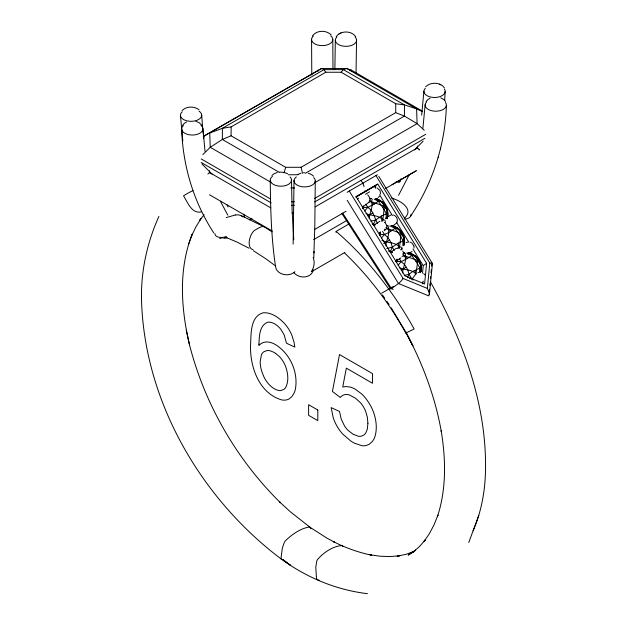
<?xml version="1.0" encoding="UTF-8"?>
<svg xmlns="http://www.w3.org/2000/svg" width="627" height="627" viewBox="0 0 627 627"><rect width="100%" height="100%" fill="white"/><g stroke="black" fill="none" stroke-linecap="round" stroke-linejoin="round"><path stroke-width="0.94" d="M294.024 180.521L293.123 244.099M424.228 130.275L417.096 123.637L404.423 116.073L395.7 112.656L301.093 167.276L285.669 167.315L231.081 135.793L231.136 126.889L325.742 72.27L341.159 72.238L395.755 103.753L404.493 104.905L416.602 108.847L422.637 111.739M315.271 181.031L314.817 225.383L313.782 257.736M395.7 112.656L395.755 103.753M356.575 39.971L356.011 73.649M335.327 40.418L334.881 68.931M375.628 187.865L375.597 185.608L355.917 196.964M347.24 200.342L398.474 283.506L428.86 295.913L429.291 293.036L427.355 288.428L403.098 278.459L349.239 191.023L347.044 192.332M387.306 217.514C388.34 213.141 387.016 208.532 384.453 204.935C384.923 202.631 371.733 196.972 377.36 199.033C384.774 201.902 390.127 211.08 386.977 218.651M391.522 225.61C399.932 226.833 406.594 236.551 404.015 244.64C405.92 236.293 399.712 227.248 391.342 225.736M421.085 269.296L420.372 264.077L417.88 259.194L413.969 255.346L409.251 253.136L410.787 253.292L415.372 255.949L418.969 260.119L421.046 265.166L421.289 270.331L420.733 271.765L421.32 269.132M362.743 208.697L363.339 206.064L362.978 208.532M336.072 232.413L336.111 231.41L348.941 223.996M429.424 294.439L432.426 263.497M313.986 253.042L314.056 251.411M369.272 218.752C369.146 212.921 373.606 207.623 371.435 201.659L372.234 199.135M385.989 245.878C385.864 240.047 390.315 234.749 388.144 228.784L388.952 226.261M402.699 273.004C402.573 267.173 407.025 261.882 404.862 255.918L405.661 253.386M423.915 91.127L421.665 115.141M444.668 100.132L445.178 91.573M446.393 105.422C445.256 144.806 432.528 183.437 410.614 216.119M425.153 104.717L422.888 128.331M422.512 273.16L423.241 265.652L412.966 248.974M426.603 263.309L424.597 283.945L404.885 275.849L356.073 196.612L377.791 184.079L426.603 263.309L423.241 265.652M427.355 288.428L429.824 263.026L375.965 175.599L349.239 191.023M429.166 292.119L429.448 289.227M429.824 285.379L430.012 283.459M430.475 278.647L430.663 276.726M431.039 272.878L431.321 269.986M431.697 266.138L431.878 264.218M422.661 283.843L422.857 281.97M380.377 232.045L379.696 235.666M396.915 259.304L396.201 261.757L397.087 259.178A14.17 11.56 55.1 0 0 396.413 261.6M376.96 199.315L377.36 199.033L378.34 201.243L374.068 204.222L369.436 200.413L371.435 201.659L384.437 206.33L387.619 210.907L386.161 213.932L381.341 216.025L382.682 221.253L384.437 206.33L381.945 201.69L378.34 201.243L374.17 199.135M386.146 227.546L388.144 228.784L401.147 233.456L404.337 238.033L402.871 241.066L398.051 243.158L399.399 248.378L401.147 233.456L398.654 228.824L395.057 228.369L390.049 225.845M415.928 273.874L417.856 260.581L415.372 255.949L411.767 255.495L406.758 252.971M380.197 232.17L379.492 234.631L384.492 234.467L388.748 232.523L395.057 228.369L394.077 226.159L393.67 226.441M188.617 244.138L192.199 234.184C178.233 269.508 181.015 309.017 189.605 345.281L186.321 330.217L186.556 331.26M438.179 157.589L438.461 156.507M440.381 149.195L440.671 148.113M473.095 530.803C482.382 509.516 485.886 486.223 485.541 463.11L485.549 462.53C484.843 398.458 461.198 337.036 430.341 281.727M284.031 172.903L285.669 167.315M396.891 222.522C398.31 219.607 396.483 215.947 393.474 214.959M403.866 245.659L404.25 244.475M468.769 542.473L478.793 515.363M158.905 216.433C147.541 241.591 141.334 268.905 141.459 296.547L141.451 297.206C143.309 399.854 200.46 498.426 281.68 559.378C306.924 577.679 336.425 590.015 367.485 593.667M381.341 216.025L375.597 220.03L373.277 224.544C369.75 222.726 377.689 225.634 373.277 224.544M398.051 243.158L392.314 247.163L390.394 251.388L388.873 251.113M407.487 277.675L409.023 274.289L412.731 271.46L419.588 268.191L421.046 265.166L417.856 260.581L404.87 255.91L402.855 254.672L407.495 258.473L411.767 255.495L410.787 253.292L410.379 253.574M191.548 235.979L195.906 226.864L201.016 218.596L199.457 220.594L204.112 214.747M409.259 174.698L398.576 195.263M398.89 182.723L400.896 178.852M312.434 35.966C316.541 30.057 326.267 29.877 331.166 34.885M336.213 36.672C340.477 30.441 351.441 30.433 355.705 36.672M182.496 125.384L184.236 123.378L186.58 122.038M426.109 101.558L427.849 99.56L430.146 98.227M381.365 221.159L382.501 219.622L385.291 220.328M398.082 248.284L399.211 246.748L402.009 247.453M399.234 258.52L401.202 261.592L404.713 264.774L407.722 269.657L409.023 274.289L411.97 279.258L415.92 273.874C411.594 269.046 404.76 270.37 399.454 267.737M341.159 72.238L343.353 69.605L346.7 68.492L351.496 70.208L422.277 111.073M311.337 271.64C314.158 267.549 315.02 262.062 313.194 257.383M364.671 210.946L367.783 207.341L374.068 204.222M381.381 238.072L384.492 234.467L382.517 231.394M398.09 265.197L401.202 261.592L407.495 258.473M416.508 148.858L417.433 147.839L417.417 146.028M369.115 202.129L363.229 206.667M396.452 223.118L392.165 226.551M401.938 248.848L401.186 249.671L402.173 248.684M384.657 222.413L385.456 221.558M207.85 174L209.512 172.496L209.496 170.677M414.431 150.002L423.123 141.216M202.85 154.626L210.233 147.282L222.342 139.468L231.081 135.793M182.026 110.587C186.407 106.159 194.08 106.018 198.986 109.686M425.647 86.769C429.511 82.874 436.016 82.239 440.805 84.723L439.503 84.089M271.938 175.489L274.03 173.804L277.306 172.464M344.693 253.128C369.091 276.35 389.485 303.64 405.81 333.07L406.225 332.772M378.159 197.474L379.515 196.345M384.241 230.744L385.597 229.615M342.648 213.086L391.499 288.608L398.474 283.506M356.05 197.027L377.791 184.079M362.774 207.506L367.783 207.341C373.676 210.923 374.327 217.977 377.564 223.345M381.537 201.972L381.945 201.69M385.135 206.142L385.542 205.86L382.611 207.294L378.34 201.243M387.22 211.189L387.619 210.907M374.382 224.772L379.915 221.221M387.455 216.354L387.862 216.072L382.611 207.294M385.331 218.353L390.982 214.967M387.721 225.775L386.624 226.018L387.956 225.618M398.255 229.106L398.654 228.824M401.852 233.275L402.26 232.985L399.321 234.42L395.057 228.369M403.929 238.315L404.337 238.033M391.099 251.897L395.872 248.566L398.169 248.002M404.172 243.488L404.572 243.205L399.321 234.42M396.178 261.2L400.959 257.869M408.083 254.233L412.064 251.458M414.964 256.231L415.372 255.949M418.562 260.401L418.969 260.119L416.038 261.545L411.767 255.495M420.639 265.448L421.046 265.166M420.882 270.613L421.289 270.331L416.038 261.545M412.817 279.344L411.97 279.258M413.632 551.713L408.248 555.099L415.63 550.114L412.738 552.489L419.502 546.493L425.584 539.526L424.064 541.462L429.456 533.53L434.096 524.728L437.952 515.088L437.395 516.742C446.526 489.068 445.852 459.199 441.173 430.741L441.306 431.572C435.177 396.64 422.449 363.104 405.708 331.91L412.903 345.9L405.74 332.044L391.201 307.794M367.908 215.939L372.799 212.961M383.818 243.566L389.508 240.086L391.013 242.531L392.314 247.163L394.273 250.471M401.327 270.198L406.225 267.212M381.631 293.232L393.537 286.335M203.595 136.216L321.573 68.492L346.7 68.492L416.602 108.847L417.096 123.637L315.428 182.332M305.373 173.264L404.423 116.073L404.493 104.905L343.353 69.605L324.002 69.644L321.573 68.492L203.25 136.561M249.444 219.905L251.976 218.439M314.691 198.406L425.78 134.272M314.691 201.941L424.934 138.301M315.201 206.863L417.433 147.839L419.338 149.602M357.296 198.939L358.66 198.156M365.439 194.237L369.515 191.886M346.08 211.291L314.519 229.529M385.44 188.57L415.889 170.983M313.618 239.632L346.919 220.406M312.05 271.389L344.85 252.454M391.985 184.73L416.602 170.591M375.965 175.599L377.423 174.8M414.486 551.109L406.265 554.284L397.22 556.133L399.689 555.781L390.151 556.549L380.228 556.235L369.969 554.824L371.733 555.193C358.37 552.505 345.485 547.771 333.345 541.603L334.544 542.237L326.424 537.817L310.208 527.401A7.015 3.566 -54.7 0 0 309.487 526.954C300.419 528.412 291.806 534.533 285.269 540.936A7.015 3.566 -54.7 0 0 284.368 542.316L282.369 547.943L281.162 556.988A76.604 38.976 -54.7 0 0 281.068 558.336A2.633 1.34 -54.7 0 0 281.131 558.908L281.194 559.057M341.033 32.917L339.05 33.882M297.809 174.518L301.078 173.17M226.269 217.577L235.297 214.975M406.022 242.704L407.691 242.093M417.903 272.627L418.656 272.408M404.674 252.744L403.333 253.151L404.439 252.908M370.957 221.151L375.597 220.03M386.741 248.504L392.314 247.163M404.384 275.41L409.023 274.289M226.903 237.892L224.693 238.221M201.212 211.934C191.666 213.893 187.834 202.568 183.539 195.859A223.478 129.029 60 0 1 192.873 190.663M368.598 202.113L371.435 201.659M384.367 229.396L388.144 228.784L390.778 231.347M402.025 256.372L404.862 255.918M231.136 126.889L222.413 128.292L209.739 133.057L210.233 147.282L270.864 182.285M395.982 181.932L400.402 181.595M253.081 249.718C245.635 247.963 250.032 231.606 255.965 229.592A30.347 17.525 -60 0 1 257.721 228.502L260.401 227.146A8.598 4.961 -60 0 1 265.221 227.86M224.066 238.244L223.651 238.252M288.318 174.761L297.997 174.737M279.658 172.049L284.446 172.464L287.722 173.812M349.584 70.208L351.496 70.208L351.496 71.313M291.571 201.784L294.439 201.792M291.571 205.327L294.439 205.335M292.064 212.937L293.64 212.945M303.429 172.754L304.651 172.778M290.763 187.873L294.627 187.967M396.609 261.475L401.202 261.592M319.394 580.375L316.807 579.505A2.633 1.677 -65.9 0 1 316.611 578.862A76.604 48.922 -65.9 0 1 316.423 577.342L315.781 567.231L316.792 561.04A7.015 4.475 -65.9 0 1 317.513 559.55C323.477 552.653 332.569 546.297 341.731 545.568A7.015 4.475 -65.9 0 1 342.632 546.125L342.891 546.376M222.287 238.135L221.441 237.931M408.232 252.744L409.486 252.971M219.685 238.37L220.696 238.589M405.81 333.07L414.133 328.995A223.478 129.029 60 0 0 336.111 231.41M389.986 251.67L391.53 251.819L389.108 250.949M308.225 173.17L311.494 174.518L313.586 176.203M195.836 121.285L199.104 122.649L201.949 125.408M393.215 198.657C401.836 201.251 413.428 209.684 405.089 217.561A8.167 5.4 32.1 0 1 404.713 217.906M226.794 237.782L236.724 241.944L249.029 248.221M366.027 213.486C371.333 216.111 378.167 214.787 382.501 219.622M381.874 240.243C387.376 243.307 394.626 241.701 399.211 246.748M241.693 215.86L261.961 225.744M440.272 84.465L442.607 85.797L444.339 87.819M440.726 97.82L443.83 99.528L445.57 101.543M412.613 279.775L413.177 280.042M391.499 288.608L393.215 289.431M410.191 242.085L412.025 243.119L413.844 245.823M279.297 172.347L222.342 139.468L222.413 128.292L324.002 69.644L325.742 72.27M201.189 158.937L270.284 198.83M201.189 162.471L271.123 202.85M270.762 207.858L209.512 172.496L210.429 173.507M209.489 194.762L272.032 230.869M266.514 228.385L272.243 231.912M386.146 227.546L388.152 228.784M253.355 250.722L265.668 258.653L275.598 265.958M377.046 187.935L379.978 190.475L380.636 194.111M275.606 353.424L278.999 356.214A17.015 9.82 60 0 1 282.479 360.439L282.996 361.23A18.692 10.792 60 0 1 284.423 363.778A18.183 10.502 60 0 1 285.614 366.442C287.95 373.096 289.071 381.145 285.591 387.596A19.21 11.09 60 0 1 283.921 389.336L280.802 390.566A16.427 9.483 60 0 1 277.808 390.3L275.159 389.234A19.108 11.027 60 0 1 267.22 382.29A18.583 10.73 60 0 1 263.983 376.992L262.062 372.281A27.455 15.847 60 0 1 260.166 361.56L261.459 354.616A18.873 10.894 60 0 1 263.748 351.833L266.945 350.587A18.316 10.581 60 0 1 270.652 350.948L273.403 352.092A23.881 13.786 60 0 1 275.606 353.424M367.728 194.817L369.789 197.709M384.492 234.467L388.003 237.641L389.508 240.086M201.988 164L212.569 174.619M242.696 216.832L240.815 215.5L238.299 214.873A12.838 10.643 -35.1 0 0 235.297 215.022M384.994 222.381L386.585 225.218M423.734 273.576L424.8 274.924M361.027 180.404L362.477 182.684A10.016 5.784 60 0 1 362.908 183.562L363.002 183.758M382.486 294.972L384.688 298.154M386.89 301.344L389.085 304.526M341.887 213.517L390.519 288.859M365.807 204.261L367.783 207.341M378.755 176.336L432.324 263.301M374.429 186.423L375.455 188.092M379.562 194.762L392.408 215.61M396.523 222.287L408.851 242.304M213.831 233.017C193.712 202.247 182.833 165.975 181.665 129.295M227.86 215.202L220.406 201.306M226.755 204.496L228.079 206.926M419.996 271.303L420.513 272.439M402.769 250.871L403.302 252.344M414.768 270.284L415.928 273.866M310.914 528.749L310.208 527.401L290.45 511.883L279.854 502.149L280.457 502.736C236.544 459.505 204.582 404.101 189.385 344.372M301.093 167.276L302.504 173.334M243.801 214.089L244.295 217.287M423.162 281.178L423.249 281.695M275.237 264.398C271.17 236.559 270.543 208.376 270.261 180.286M202.834 130.157L203.885 138.214M205.029 151.413L202.905 128.535M182.825 140.871L180.427 115.446M202.67 128.339L201.682 114.945M293.789 239.765L292.111 210.562L291.508 179.839M413.938 246.152L414.102 248.08M364.687 190.969L364.742 191.87M419.588 268.191L419.62 271.977M402.871 241.066L402.918 245.8M386.161 213.932L386.208 218.674M332.968 68.868L332.804 39.744M311.791 75.028L311.564 39.235M318.077 70.13L318.077 71.235M313.719 177.574A10.635 6.137 0 0 1 311.196 185.616A10.635 6.137 0 0 1 297.073 185.083A10.635 6.137 0 0 1 296.367 176.924M313.21 269.751A10.69 8.598 11.3 0 1 305.231 276.883A10.69 8.598 11.3 0 1 293.726 272.424M290.082 176.986A10.635 6.137 0 0 1 287.378 184.926A10.635 6.137 0 0 1 273.388 184.416A10.635 6.137 0 0 1 272.431 176.344M294.902 271.718A10.784 8.386 4.2 0 1 282.346 274.085A10.784 8.386 4.2 0 1 275.598 265.19M444.316 88.916A10.635 6.137 0 0 1 433.923 97.475A10.635 6.137 0 0 1 425.349 88.274M445.429 102.499A10.635 6.137 0 0 1 435.162 111.198A10.635 6.137 0 0 1 426.697 101.872M411.077 214.215A10.69 6.819 24.6 0 1 404.815 219.168M330.672 35.794A10.635 6.137 0 0 1 329.52 43.937A10.635 6.137 0 0 1 315.381 44.203A10.635 6.137 0 0 1 313.288 36.123M355.148 37.118A10.635 6.137 0 0 1 352.711 44.932A10.635 6.137 0 0 1 338.956 44.823A10.635 6.137 0 0 1 336.903 36.969M201.048 125.439A10.635 6.137 0 0 1 199.402 133.473A10.635 6.137 0 0 1 185.388 133.582A10.635 6.137 0 0 1 183.358 125.58M226.559 236.622A10.784 5.58 -18.6 0 1 214.928 233.503M199.002 111.112A10.635 6.137 0 0 1 198.759 119.428A10.635 6.137 0 0 1 184.377 119.969A10.635 6.137 0 0 1 182.261 111.747M391.648 198.061A13.042 9.115 37.8 0 1 393.215 198.626M226.88 237.617A8.237 6.975 -44.5 0 1 224.772 237.131M409.768 278.639A12.948 10.557 55.1 0 0 410.387 278.702A18.434 8.441 15.3 0 1 409.807 278.521M420.129 271.632A12.948 10.557 55.1 0 1 419.91 272.424M429.777 263.066A4.914 1.207 -14 0 1 431.987 264.202M391.522 288.569A4.64 0.909 -51.2 0 1 390.84 288.937M390.488 288.702A4.64 0.909 -51.2 0 1 390.739 287.832M403.043 278.498A4.914 0.839 -49 0 1 398.419 283.584M396.115 261.812A14.17 11.56 55.1 0 1 396.75 259.319M402.973 253.339A14.17 11.56 55.1 0 1 404.07 253.065M407.722 252.987A14.17 11.56 55.1 0 1 420.537 271.961M403.279 253.128A14.17 11.56 55.1 0 1 404.368 252.853M409.306 253.026A14.17 11.56 55.1 0 1 420.835 271.75M392.471 252.375A14.17 11.56 55.1 0 1 389.908 251.733M379.406 234.686A14.17 11.56 55.1 0 1 380.04 232.194M392.29 226.112A14.17 11.56 55.1 0 1 403.827 244.836M401.641 249.115A14.17 11.56 55.1 0 1 400.865 249.922M391.491 251.913A14.17 11.56 55.1 0 1 388.944 250.996M379.703 234.474A14.17 11.56 55.1 0 1 379.962 233.197M386.561 226.002A14.17 11.56 55.1 0 1 387.658 225.728M391.311 225.649A14.17 11.56 55.1 0 1 404.125 244.624M401.938 248.911A14.17 11.56 55.1 0 1 401.17 249.711M374.476 224.999A14.17 11.56 55.1 0 1 373.198 224.607M362.688 207.561A14.17 11.56 55.1 0 1 362.947 206.275M369.546 199.08A14.17 11.56 55.1 0 1 370.643 198.806M375.581 198.986A14.17 11.56 55.1 0 1 387.11 217.702M374.781 224.787A14.17 11.56 55.1 0 1 372.234 223.87M362.868 208.673A14.17 11.56 55.1 0 1 363.245 206.064M369.852 198.869A14.17 11.56 55.1 0 1 370.949 198.594M375.879 198.775A14.17 11.56 55.1 0 1 387.031 218.705M391.107 252.179A5.314 4.334 55.1 0 1 392.337 252.109M373.982 225.164A5.314 4.334 55.1 0 1 375.212 224.96M363.08 183.75A15.236 8.802 60 0 1 363.997 186.634M419.055 149.782A10.259 7.406 37.5 0 1 419.322 150.088M258.943 344.137L258.92 345.587C261.451 342.334 265.911 341.292 269.79 342.326A28.207 16.286 60 0 1 274.485 344.058C289.737 352.75 298.515 371.889 295.388 389.14A36.632 21.146 60 0 1 293.945 393.38L291.759 396.773L288.969 399.007A27.306 15.761 60 0 1 285.598 400.05A28.144 16.247 60 0 1 281.742 399.916C258.81 393.254 249.679 366.317 250.573 344.552C251.192 333.783 250.157 316.141 263.403 312.748C271.593 312.324 278.858 317.67 284.305 323.289A24.524 14.155 60 0 1 288.608 328.979A24.437 14.107 60 0 1 291.923 335.398L294.055 342.264L294.831 347.092L286.484 343.235L284.25 335.084L280.959 329.488A15.369 8.872 60 0 0 277.777 326.079L275.402 324.316A19.923 11.505 60 0 0 273.772 323.399A17.971 10.377 60 0 0 267.439 322.302C259.217 325.813 259.327 336.589 258.943 344.137M367.908 423.288L367.328 429.08L365.941 432.646A21.2 12.242 60 0 1 363.754 435.06L361.52 436.11A18.52 10.69 60 0 1 358.315 436.243L353.04 434.213L348.11 430.428A16.96 9.789 60 0 1 344.536 426.007L341.159 418.93L339.513 411.461L331.166 407.605L333.258 417.856A27.4 15.816 60 0 0 336.48 425.2A28.771 16.608 60 0 0 337.867 427.583A27.58 15.926 60 0 0 342.75 434.103L350.752 440.993A43.318 25.009 60 0 0 354.412 443.164L362.006 445.726A28.466 16.435 60 0 0 366.325 445.483L369.17 444.277L372.14 441.69A34.587 19.97 60 0 0 374.915 436.658C377.133 429.519 376.435 421.736 374.35 414.659A29.234 16.882 60 0 0 371.639 407.816L370.957 406.468A32.181 18.583 60 0 0 368.668 402.518L366.184 398.952A26.867 15.51 60 0 0 361.607 393.889L355.399 389.289A28.05 16.192 60 0 0 349.709 386.969L345.783 386.569L342.734 387L346.339 368.143L372.501 383.254L372.501 373.606L339.513 354.561L332.42 391.452L340.351 397.479A21.537 12.438 60 0 1 345.477 394.524A18.489 10.675 60 0 1 349.451 394.979L355.54 398.223L360.564 402.847A17.658 10.197 60 0 1 363.448 406.884A18.685 10.792 60 0 1 365.682 411.406L367.351 417.167L367.908 423.288M370.087 198.767L371.247 198.485L370.087 198.767M317.803 410.011L308.617 404.713L308.617 415.317L317.803 420.623L317.803 410.011M290.63 565.421L282.863 559.597L290.63 565.421"/></g></svg>
